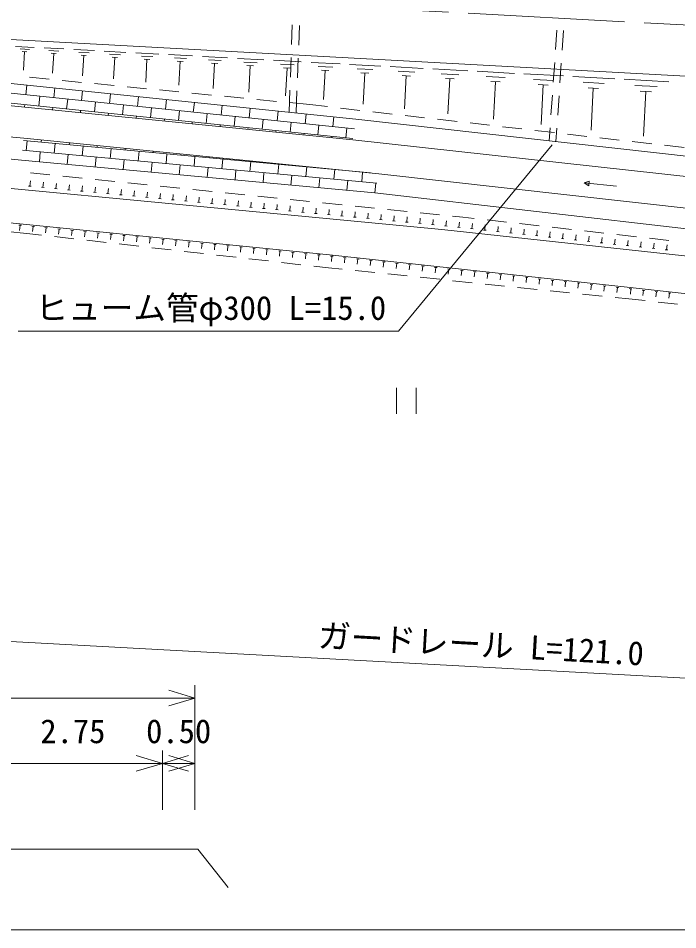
# Model space of a CAD drawing. Units: millimetres, scale not verified. Extents: x 40000 to 680000, y 20000 to 380000.
# Drawn here: x 471550 to 522060, y 205000 to 274788 of the extents above; entities that cross this region are included whole.
import ezdxf
from ezdxf.enums import TextEntityAlignment as Align

# ---------------------------------------------------------------- set-up
doc = ezdxf.new("R2010")
doc.units = ezdxf.units.MM
doc.header["$LTSCALE"] = 1000
doc.linetypes.add('CHAIN', pattern=[18.5, 12, -1.5, 3.5, -1.5])
for name, color, linetype, lineweight in [('M-BGD', 7, 'Continuous', 13), ('M-BMK', 2, 'CHAIN', 13), ('M-STR-HTXT', 7, 'Continuous', 13), ('M-TTL-BAND', 7, 'Continuous', 13)]:
    doc.layers.add(name, color=color, linetype=linetype, lineweight=lineweight)
doc.styles.add('ＭＳ ゴシック', font='')
doc.styles.get('ＭＳ ゴシック').set_extended_font_data('MS Gothic')

msp = doc.modelspace()

# ---------------------------------------------------------------- linework, layer by layer
at = {"layer": 'M-BGD'}
for p, q in [((441666, 274737), (561998, 268238)), ((492529, 274272), (492476, 272773)), ((493032, 272731), (493091, 274230)), ((512810, 273884), (512703, 272388)), ((513203, 272346), (513304, 273842)), ((471346, 272633), (472772, 272556)), ((471693, 272436), (472406, 272397)), ((471861, 272248), (472218, 272228)), ((472040, 272238), (471963, 270811)), ((473533, 272515), (475036, 272434)), ((473899, 272307), (474650, 272266)), ((475796, 272393), (477379, 272307)), ((478136, 272267), (479802, 272177)), ((474076, 272109), (474452, 272088)), ((474264, 272099), (474183, 270595)), ((476181, 272174), (476972, 272131)), ((476368, 271965), (476764, 271944)), ((476566, 271954), (476480, 270371)), ((478541, 272036), (479374, 271991)), ((478738, 271816), (479155, 271794)), ((478947, 271805), (478857, 270140)), ((480558, 272136), (482308, 272041)), ((480984, 271893), (481859, 271846)), ((481191, 271663), (481628, 271639)), ((481409, 271651), (481315, 269901)), ((483063, 272000), (484901, 271901)), ((483510, 271746), (484429, 271696)), ((483728, 271504), (484187, 271479)), ((483957, 271491), (483858, 269653)), ((485655, 271860), (487584, 271756)), ((486124, 271593), (487088, 271541)), ((488336, 271716), (490359, 271606)), ((491109, 271566), (493230, 271451)), ((492441, 271774), (492389, 270275)), ((492935, 270233), (492993, 271732)), ((486352, 271339), (486834, 271313)), ((486593, 271326), (486489, 269397)), ((488828, 271435), (489839, 271381)), ((489067, 271169), (489573, 271141)), ((489320, 271155), (489211, 269132)), ((491625, 271272), (492685, 271215)), ((491876, 270993), (492406, 270964)), ((492141, 270978), (492026, 268858)), ((493971, 271411), (496206, 271290)), ((494515, 271102), (495633, 271041)), ((494779, 270807), (495338, 270777)), ((495059, 270792), (494938, 268557)), ((496932, 271251), (499314, 271123)), ((497512, 270921), (498702, 270857)), ((500036, 271084), (502571, 270947)), ((503290, 270908), (505985, 270762)), ((512632, 271390), (512525, 269894)), ((513035, 269851), (513136, 271348)), ((465790, 270338), (497410, 267060)), ((473909, 270120), (472416, 270265)), ((497793, 270608), (498389, 270575)), ((498091, 270592), (497962, 268210)), ((500653, 270733), (501920, 270664)), ((500952, 270399), (501586, 270364)), ((501269, 270381), (501132, 267846)), ((503945, 270535), (505293, 270462)), ((504264, 270179), (504938, 270143)), ((504601, 270161), (504456, 267465)), ((506700, 270724), (509564, 270569)), ((507397, 270327), (508829, 270250)), ((510275, 270531), (513316, 270366)), ((511015, 270109), (512535, 270027)), ((514022, 270328), (517248, 270154)), ((517950, 270116), (521370, 269931)), ((465707, 269593), (497297, 266318)), ((472205, 269673), (472128, 268927)), ((474344, 269451), (474266, 268705)), ((476397, 269878), (474904, 270023)), ((478886, 269635), (477393, 269781)), ((481374, 269393), (479881, 269538)), ((507736, 269950), (508452, 269911)), ((508094, 269930), (507939, 267066)), ((511374, 269709), (512135, 269668)), ((511754, 269688), (511590, 266647)), ((514807, 269881), (516420, 269794)), ((515188, 269456), (515995, 269413)), ((515592, 269435), (515418, 266208)), ((518782, 269642), (520492, 269550)), ((465624, 268847), (497183, 265575)), ((473197, 268816), (473120, 268070)), ((476482, 269230), (476405, 268484)), ((478621, 269008), (478544, 268262)), ((480759, 268786), (480682, 268040)), ((483862, 269151), (482369, 269296)), ((486350, 268908), (484857, 269054)), ((488839, 268666), (487346, 268812)), ((492354, 269275), (492296, 267590)), ((492830, 267535), (492896, 269233)), ((512454, 268897), (512347, 267401)), ((512867, 267357), (512968, 268854)), ((519187, 269192), (520042, 269145)), ((519614, 269169), (519429, 265748)), ((497170, 265491), (465598, 268609)), ((472051, 268181), (472029, 267974)), ((475336, 268594), (475258, 267848)), ((477474, 268373), (477397, 267627)), ((479613, 268151), (479535, 267405)), ((482898, 268564), (482821, 267818)), ((485037, 268343), (484959, 267597)), ((487175, 268121), (487098, 267375)), ((491327, 268424), (489834, 268569)), ((493889, 268174), (492322, 268327)), ((495224, 268021), (493889, 268174)), ((471971, 265615), (448183, 267750)), ((474189, 267959), (474169, 267762)), ((476328, 267738), (476308, 267551)), ((478466, 267516), (478448, 267340)), ((480605, 267294), (480588, 267128)), ((481751, 267929), (481674, 267183)), ((483890, 267708), (483813, 266962)), ((486028, 267486), (485951, 266740)), ((489314, 267899), (489236, 267153)), ((491452, 267677), (491375, 266931)), ((493591, 267456), (493513, 266710)), ((497708, 267737), (496218, 267907)), ((500192, 267452), (498702, 267623)), ((502675, 267167), (501185, 267338)), ((482743, 267072), (482727, 266917)), ((484882, 266851), (484867, 266706)), ((487020, 266629), (487006, 266494)), ((488167, 267264), (488090, 266518)), ((490306, 267042), (490228, 266296)), ((492444, 266821), (492367, 266075)), ((494583, 266599), (494505, 265853)), ((495729, 267234), (495652, 266488)), ((497410, 267060), (536228, 262726)), ((505159, 266882), (503669, 267053)), ((507643, 266597), (506153, 266768)), ((448119, 266078), (471795, 263934)), ((489159, 266407), (489146, 266283)), ((491297, 266185), (491286, 266072)), ((493436, 265964), (493425, 265861)), ((496721, 266377), (496644, 265631)), ((510127, 266313), (508636, 266483)), ((512610, 266028), (511120, 266199)), ((512276, 266403), (512205, 265408)), ((512732, 265349), (512800, 266359)), ((515094, 265743), (513604, 265914)), ((498525, 262953), (471951, 265426)), ((471971, 265615), (499168, 262888)), ((472168, 264652), (472238, 265399)), ((473308, 265300), (473325, 265479)), ((474309, 264453), (474379, 265200)), ((475449, 265100), (475464, 265265)), ((495575, 265742), (495565, 265649)), ((535987, 261189), (497170, 265491)), ((517578, 265458), (516088, 265629)), ((520062, 265173), (518571, 265344)), ((499013, 262154), (471873, 264680)), ((473169, 263806), (473239, 264553)), ((476450, 264254), (476519, 265001)), ((477590, 264901), (477604, 265050)), ((478591, 264055), (478660, 264801)), ((479730, 264702), (479743, 264836)), ((480731, 263855), (480801, 264602)), ((481871, 264503), (481882, 264621)), ((522545, 264889), (521055, 265060)), ((498858, 261415), (471795, 263934)), ((475310, 263607), (475379, 264354)), ((477451, 263407), (477520, 264154)), ((479591, 263208), (479661, 263955)), ((482872, 263656), (482942, 264403)), ((484012, 264303), (484022, 264407)), ((485013, 263457), (485082, 264204)), ((486153, 264104), (486161, 264192)), ((487154, 263258), (487223, 264004)), ((488293, 263905), (488300, 263978)), ((489294, 263058), (489364, 263805)), ((481732, 263009), (481802, 263756)), ((483873, 262810), (483942, 263557)), ((486014, 262611), (486083, 263357)), ((488154, 262411), (488224, 263158)), ((490434, 263706), (490440, 263763)), ((491435, 262859), (491505, 263606)), ((492575, 263506), (492579, 263549)), ((493576, 262660), (493645, 263407)), ((494716, 263307), (494718, 263334)), ((495717, 262461), (495786, 263208)), ((496856, 263108), (496858, 263120)), ((473970, 262800), (472478, 262953)), ((476457, 262545), (474965, 262698)), ((478944, 262291), (477452, 262443)), ((490295, 262212), (490365, 262959)), ((492436, 262013), (492505, 262760)), ((494577, 261814), (494646, 262560)), ((497857, 262262), (497927, 263008)), ((542510, 258008), (499168, 262888)), ((472540, 261921), (472341, 261940)), ((472440, 261931), (472478, 262329)), ((473535, 261826), (473336, 261845)), ((473436, 261836), (473474, 262234)), ((474531, 261731), (474332, 261750)), ((474431, 261741), (474469, 262139)), ((475427, 261646), (475465, 262044)), ((476422, 261551), (476460, 261949)), ((477418, 261456), (477456, 261854)), ((478413, 261361), (478451, 261759)), ((481431, 262036), (479939, 262189)), ((483918, 261781), (482426, 261934)), ((496717, 261614), (496787, 262361)), ((498858, 261415), (498928, 262162)), ((514890, 262178), (515282, 262326)), ((517377, 261924), (514890, 262178)), ((515244, 261953), (514890, 262178)), ((515282, 262326), (515244, 261953)), ((475526, 261636), (475327, 261655)), ((476522, 261541), (476323, 261560)), ((477517, 261446), (477318, 261465)), ((478513, 261351), (478314, 261370)), ((479508, 261256), (479309, 261275)), ((479409, 261266), (479447, 261664)), ((480504, 261161), (480304, 261180)), ((480404, 261171), (480442, 261569)), ((481499, 261066), (481300, 261085)), ((481399, 261076), (481437, 261474)), ((482395, 260981), (482433, 261379)), ((483390, 260886), (483428, 261284)), ((484386, 260791), (484424, 261189)), ((486405, 261527), (484913, 261679)), ((485381, 260696), (485419, 261094)), ((488892, 261272), (487400, 261425)), ((491379, 261017), (489887, 261170)), ((498858, 261415), (542414, 256407)), ((482495, 260971), (482295, 260990)), ((483490, 260876), (483291, 260895)), ((484485, 260781), (484286, 260800)), ((485481, 260686), (485282, 260705)), ((486476, 260591), (486277, 260610)), ((486377, 260601), (486415, 260999)), ((487472, 260497), (487273, 260515)), ((487372, 260506), (487410, 260904)), ((488467, 260402), (488268, 260421)), ((488368, 260411), (488406, 260809)), ((489463, 260307), (489264, 260326)), ((489363, 260316), (489401, 260714)), ((490359, 260221), (490397, 260619)), ((491354, 260126), (491392, 260524)), ((492350, 260031), (492388, 260429)), ((493866, 260762), (492374, 260915)), ((493345, 259936), (493383, 260334)), ((496353, 260508), (494861, 260661)), ((498840, 260253), (497348, 260406)), ((490458, 260212), (490259, 260231)), ((491454, 260117), (491255, 260136)), ((492449, 260022), (492250, 260041)), ((493445, 259927), (493246, 259946)), ((494440, 259832), (494241, 259851)), ((494341, 259841), (494379, 260239)), ((495436, 259737), (495237, 259756)), ((495336, 259746), (495374, 260144)), ((496431, 259642), (496232, 259661)), ((496332, 259651), (496370, 260049)), ((497327, 259556), (497365, 259954)), ((498323, 259461), (498361, 259859)), ((499318, 259366), (499356, 259764)), ((501327, 259998), (499835, 260151)), ((500314, 259271), (500352, 259669)), ((503814, 259744), (502322, 259896)), ((505609, 259560), (504809, 259642)), ((471593, 258957), (471792, 258937)), ((471692, 258947), (471653, 258549)), ((497427, 259547), (497228, 259566)), ((498422, 259452), (498223, 259471)), ((499418, 259357), (499219, 259376)), ((500413, 259262), (500214, 259281)), ((501409, 259167), (501210, 259186)), ((501309, 259176), (501347, 259574)), ((502404, 259072), (502205, 259091)), ((502305, 259081), (502343, 259479)), ((503400, 258977), (503200, 258996)), ((503300, 258986), (503338, 259384)), ((504295, 258888), (504338, 259286)), ((505289, 258780), (505332, 259178)), ((506470, 259463), (505609, 259560)), ((506283, 258672), (506327, 259070)), ((507278, 258564), (507321, 258962)), ((508954, 259183), (507463, 259351)), ((511438, 258903), (509948, 259071)), ((472214, 258311), (470700, 258473)), ((473325, 258185), (472214, 258311)), ((472588, 258858), (472787, 258838)), ((472687, 258848), (472648, 258450)), ((473583, 258759), (473782, 258739)), ((473682, 258749), (473643, 258351)), ((474578, 258660), (474777, 258640)), ((474677, 258650), (474638, 258252)), ((475573, 258561), (475772, 258542)), ((475673, 258551), (475633, 258153)), ((476568, 258463), (476767, 258443)), ((476668, 258453), (476628, 258055)), ((477563, 258364), (477762, 258344)), ((477663, 258354), (477623, 257956)), ((478558, 258265), (478757, 258245)), ((478658, 258255), (478618, 257857)), ((504395, 258877), (504196, 258899)), ((505389, 258769), (505190, 258791)), ((506383, 258661), (506184, 258683)), ((507377, 258554), (507178, 258575)), ((508371, 258446), (508172, 258467)), ((508272, 258456), (508315, 258854)), ((509365, 258338), (509167, 258359)), ((509266, 258349), (509309, 258746)), ((510360, 258230), (510161, 258252)), ((510260, 258241), (510303, 258638)), ((511254, 258133), (511297, 258531)), ((512248, 258025), (512292, 258423)), ((513922, 258623), (512432, 258791)), ((513243, 257917), (513286, 258315)), ((516407, 258343), (514916, 258511)), ((518891, 258062), (517400, 258231)), ((475808, 257902), (474318, 258072)), ((478292, 257618), (476802, 257788)), ((479553, 258166), (479752, 258146)), ((479653, 258156), (479613, 257758)), ((480549, 258067), (480748, 258048)), ((480648, 258057), (480609, 257659)), ((481544, 257969), (481743, 257949)), ((481643, 257959), (481604, 257561)), ((482539, 257870), (482738, 257850)), ((482638, 257860), (482599, 257462)), ((483534, 257771), (483733, 257751)), ((483633, 257761), (483594, 257363)), ((484529, 257672), (484728, 257652)), ((484628, 257662), (484589, 257264)), ((485524, 257573), (485723, 257554)), ((485624, 257563), (485584, 257165)), ((511354, 258122), (511155, 258144)), ((512348, 258014), (512149, 258036)), ((513342, 257906), (513143, 257928)), ((514336, 257799), (514137, 257820)), ((514237, 257809), (514280, 258207)), ((515330, 257691), (515132, 257712)), ((515231, 257701), (515274, 258099)), ((516325, 257583), (516126, 257604)), ((516225, 257594), (516268, 257991)), ((517219, 257486), (517262, 257883)), ((518213, 257378), (518257, 257776)), ((519208, 257270), (519251, 257668)), ((521375, 257782), (519885, 257950)), ((520202, 257162), (520245, 257560)), ((480776, 257335), (479286, 257505)), ((483260, 257052), (481770, 257222)), ((485744, 256769), (484254, 256939)), ((486519, 257475), (486718, 257455)), ((486619, 257465), (486579, 257067)), ((487514, 257376), (487713, 257356)), ((487614, 257366), (487574, 256968)), ((488509, 257277), (488708, 257257)), ((488609, 257267), (488569, 256869)), ((489504, 257178), (489704, 257158)), ((489604, 257168), (489564, 256770)), ((490500, 257079), (490699, 257060)), ((490599, 257069), (490560, 256671)), ((491495, 256981), (491694, 256961)), ((491594, 256971), (491555, 256573)), ((492490, 256882), (492689, 256862)), ((492589, 256872), (492550, 256474)), ((517319, 257475), (517120, 257497)), ((518313, 257367), (518114, 257389)), ((519307, 257259), (519108, 257281)), ((520301, 257151), (520102, 257173)), ((521295, 257044), (521097, 257065)), ((521196, 257054), (521239, 257452)), ((488228, 256485), (486738, 256655)), ((490712, 256202), (489222, 256372)), ((493485, 256783), (493684, 256763)), ((493584, 256773), (493545, 256375)), ((494480, 256684), (494679, 256664)), ((494580, 256674), (494540, 256276)), ((495475, 256584), (495674, 256563)), ((495574, 256573), (495531, 256176)), ((496469, 256476), (496668, 256454)), ((496569, 256465), (496525, 256067)), ((497463, 256367), (497662, 256345)), ((497563, 256356), (497519, 255958)), ((498457, 256258), (498656, 256236)), ((498557, 256247), (498513, 255850)), ((499451, 256149), (499650, 256128)), ((499551, 256139), (499507, 255741)), ((493196, 255919), (491705, 256089)), ((495300, 255679), (494189, 255806)), ((496365, 255569), (495300, 255679)), ((498852, 255312), (497360, 255466)), ((500445, 256041), (500644, 256019)), ((500545, 256030), (500501, 255632)), ((501439, 255932), (501638, 255910)), ((501539, 255921), (501495, 255523)), ((502434, 255823), (502632, 255802)), ((502533, 255812), (502489, 255415)), ((503428, 255715), (503626, 255693)), ((503527, 255704), (503484, 255306)), ((504422, 255606), (504621, 255584)), ((504521, 255595), (504478, 255197)), ((505416, 255497), (505615, 255475)), ((505515, 255486), (505472, 255089)), ((501339, 255056), (499847, 255210)), ((503825, 254799), (502333, 254953)), ((506410, 255388), (506609, 255367)), ((506509, 255378), (506466, 254980)), ((507404, 255280), (507603, 255258)), ((507503, 255269), (507460, 254871)), ((508398, 255171), (508597, 255149)), ((508497, 255160), (508454, 254763)), ((509392, 255062), (509591, 255041)), ((509491, 255051), (509448, 254654)), ((510386, 254954), (510585, 254932)), ((510486, 254943), (510442, 254545)), ((511380, 254845), (511579, 254823)), ((511480, 254834), (511436, 254436)), ((512374, 254736), (512573, 254714)), ((506312, 254542), (504820, 254696)), ((508799, 254286), (507307, 254440)), ((511286, 254029), (509794, 254183)), ((512474, 254725), (512430, 254328)), ((513368, 254627), (513567, 254606)), ((513468, 254617), (513424, 254219)), ((514362, 254519), (514561, 254497)), ((514462, 254508), (514418, 254110)), ((515357, 254410), (515555, 254388)), ((515456, 254399), (515412, 254002)), ((516351, 254301), (516549, 254280)), ((516450, 254290), (516407, 253893)), ((517345, 254193), (517543, 254171)), ((517444, 254182), (517401, 253784)), ((518339, 254084), (518404, 254077)), ((518404, 254077), (518538, 254062)), ((518471, 254069), (518427, 253672)), ((513773, 253772), (512281, 253926)), ((516259, 253515), (514767, 253669)), ((518319, 253303), (517254, 253413)), ((519333, 253974), (519531, 253952)), ((519432, 253963), (519388, 253566)), ((520327, 253864), (520525, 253842)), ((520426, 253853), (520382, 253456)), ((521321, 253754), (521519, 253732)), ((521420, 253743), (521376, 253346)), ((519566, 253165), (518319, 253303)), ((522051, 252890), (520560, 253055)), ((500517, 246494), (500517, 244494)), ((502017, 246494), (502017, 244494))]:
    msp.add_line(p, q, dxfattribs=at)
for points in [[(440927, 265849), (449266, 263829), (504001, 258607), (559515, 252584), (564132, 250717), (565445, 249486), (566828, 247857)], [(566510, 241742), (565187, 244253), (564176, 245989), (563180, 247071), (561159, 248551), (558825, 249647), (549238, 250757), (518414, 254165), (495379, 256684), (463221, 259877), (443071, 261407)], [(437115, 211171), (451523, 211171), (451523, 212177), (452558, 212177), (452558, 211163), (485292, 211163), (487629, 208237)]]:
    msp.add_lwpolyline(points, dxfattribs=at)
at = {"layer": 'M-BMK'}
msp.add_line((469064, 277174), (567293, 271848), dxfattribs=at)
at = {"layer": 'M-STR-HTXT'}
for p, q in [((440604, 228715), (561069, 222183)), ((485084, 222735), (483084, 223335)), ((485084, 214188), (485084, 223735)), ((442513, 222735), (485084, 222735)), ((485084, 222735), (483084, 222135)), ((482587, 214188), (482587, 218735)), ((482587, 217735), (480587, 218335)), ((482587, 217735), (484587, 218335)), ((485084, 217735), (483084, 218335)), ((468885, 217735), (482587, 217735)), ((482587, 217735), (480587, 217135)), ((482587, 217735), (485084, 217735)), ((482587, 217735), (484587, 217135)), ((485084, 217735), (483084, 217135))]:
    msp.add_line(p, q, dxfattribs=at)
msp.add_lwpolyline([(512432, 265105), (500671, 250823), (471555, 250823)], dxfattribs=at)
at = {"layer": 'M-TTL-BAND'}
msp.add_line((40000, 205000), (579000, 205000), dxfattribs=at)

# ---------------------------------------------------------------- texts
at = {"layer": 'M-STR-HTXT', "style": 'ＭＳ ゴシック'}
msp.add_text('ヒューム管φ300 L=15.0', height=1833, dxfattribs=at).set_placement((486297, 252608), align=Align.MIDDLE_CENTER)
msp.add_text('ガードレール L=121.0', height=1833, rotation=356.77, dxfattribs=at).set_placement((506990, 226848), align=Align.MIDDLE_CENTER)
for s, p in [('2.75', (475736, 218735)), ('0.50', (483836, 218735))]:
    msp.add_text(s, height=1833, dxfattribs=at).set_placement(p, align=Align.BOTTOM_CENTER)

doc.saveas('drawing.dxf')
